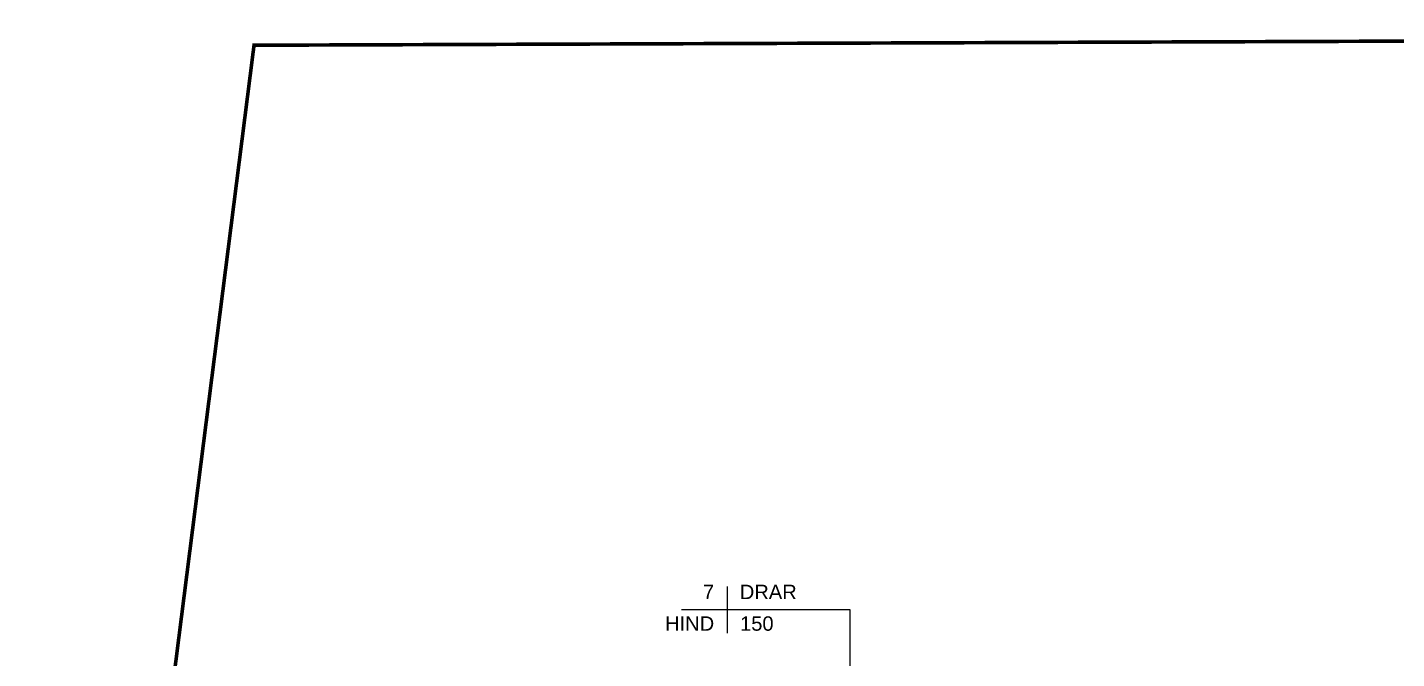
# Model space of a CAD drawing. Extents: x -14.2 to 52.3, y 2.5 to 90.9.
# Drawn here: x -13.45 to 5.59, y 44.62 to 53.4 of the extents above; entities that cross this region are included whole.
import ezdxf
from ezdxf.enums import TextEntityAlignment as Align

# ---------------------------------------------------------------- set-up
doc = ezdxf.new("R2010")
doc.units = 0
doc.linetypes.add('limpo_PINI-PSG-PE-0102-LAZ-R00$0$DASHDOT', pattern=[1, 0.5, -0.25, 0, -0.25])
for name, color, linetype in [('LEGENDA', 2, 'Continuous'), ('limpo_PINI-PSG-PE-0102-LAZ-R00$0$PA_LIMI_TER', 32, 'limpo_PINI-PSG-PE-0102-LAZ-R00$0$DASHDOT'), ('XR_ARQT', 7, 'Continuous')]:
    doc.layers.add(name, color=color, linetype=linetype)
doc.styles.add('R80', font='arial.ttf', dxfattribs={"height": 0.2})

# ---------------------------------------------------------------- blocks, each defined once
blk = doc.blocks.new('limpo_PINI-PSG-PE-0102-LAZ-R00')
at = {"layer": 'limpo_PINI-PSG-PE-0102-LAZ-R00$0$PA_LIMI_TER', "const_width": 0.05, "flags": 128}
blk.add_lwpolyline([(0.497, 4.366), (45.476, 3.67), (49.077, 28.957), (49.729, 28.889), (52.343, 53.357), (-10.257, 53.134), (-13.381, 28.511), (2.923, 25.662)], close=True, dxfattribs=at)

msp = doc.modelspace()

# ---------------------------------------------------------------- linework, layer by layer
at = {"layer": 'LEGENDA'}
for p, q in [((-3.721, 45.621), (-3.721, 44.973)), ((-2.753, 45.297), (-4.353, 45.297)), ((-2.011, 45.297), (-2.753, 45.297)), ((-2.011, 40.245), (-2.011, 45.297))]:
    msp.add_line(p, q, dxfattribs=at)

# ---------------------------------------------------------------- texts
at = {"layer": 'LEGENDA', "style": 'R80'}
for s, p in [('7', (-3.901, 45.387)), ('DRAR', (-2.753, 45.387))]:
    msp.add_text(s, height=0.2, dxfattribs=at).set_placement(p, align=Align.BOTTOM_RIGHT)
msp.add_text('HIND', height=0.2, dxfattribs=at).set_placement((-3.901, 45.207), align=Align.TOP_RIGHT)
msp.add_text('150', height=0.2, dxfattribs=at).set_placement((-3.541, 45.207), align=Align.TOP_LEFT)

# ---------------------------------------------------------------- next in the draw order: block references
at = {"layer": 'XR_ARQT'}
msp.add_blockref('limpo_PINI-PSG-PE-0102-LAZ-R00', (-0.042, 0.017), dxfattribs=at)

doc.saveas('drawing.dxf')
